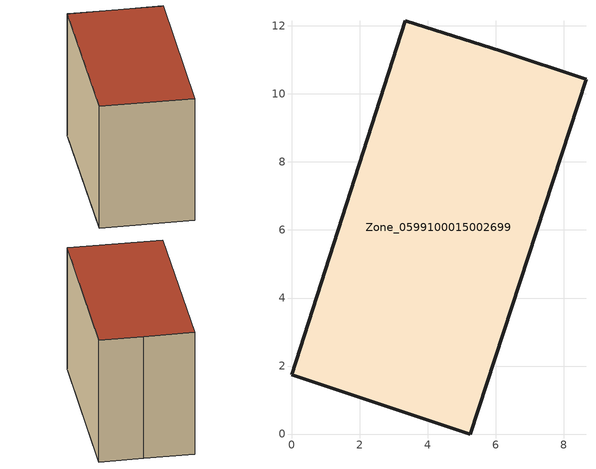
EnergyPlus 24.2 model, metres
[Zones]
Zone_0599100015002699
 floor ground (C_G): 5.25,0 0,1.74 3.35,12.15 6.18,11.26 8.66,10.43 z0.85
 wall outside (C_F): 0,1.74 5.25,0 8.66,10.43 6.18,11.26 3.35,12.15 0,1.74 z0.85:8.84
 roof outside (C_R): 5.25,0 8.66,10.43 6.18,11.26 3.35,12.15 0,1.74 z8.84
[BUILDING]
Pand.0599100015002699: North Axis=0; Terrain=City; Loads Convergence Tolerance Value=0.04; Temperature Convergence Tolerance Value=0.4; Solar Distribution=FullExterior; Maximum Number of Warmup Days=25; Minimum Number of Warmup Days=1
[Site:Location]
Rotterdam.The.Hague.AP_ZH_NLD Design_Conditions: Latitude=51.96; Longitude=4.45; Time Zone=1; Elevation=-4.5
[SITE:GROUNDTEMPERATURE:BUILDINGSURFACE]
18, 18, 18, 18, 18, 18, 18, 18, 18, 18, 18, 18
[MATERIAL] Thermal Absorptance=0.9; Solar Absorptance=0.7; Visible Absorptance=0.7
Name | Roughness | Thickness | Conductivity | Density | Specific Heat
G.TI.1965-1974 | MediumSmooth | 0.15 | 0.882353 | 540 | 1210
F.TI.1965-1974 | Rough | 0.3 | 0.697674 | 1920 | 840
R.TI.1965-1974 | MediumRough | 0.2 | 0.232558 | 1500 | 1000
[CONSTRUCTION]
C_G: G.TI.1965-1974
C_F: F.TI.1965-1974
C_R: R.TI.1965-1974
[ZONE]
Zone_0599100015002699: Type=1; Multiplier=1; Ceiling Height=Autocalculate; Volume=Autocalculate; Floor Area=autocalculate; Part of Total Floor Area=Yes
[ZONEINFILTRATION:DESIGNFLOWRATE]
Infil_Zone_0599100015002699: Zone or ZoneList or Space or SpaceList=Zone_0599100015002699; Schedule=AlwaysOn; Design Flow Rate Calculation Method=Flow/Area; Flow Rate per Floor Area=0.003; Constant Term Coefficient=1; Temperature Term Coefficient=0; Velocity Term Coefficient=0; Velocity Squared Term Coefficient=0
[HVACTEMPLATE:ZONE:IDEALLOADSAIRSYSTEM]
Zone_0599100015002699: Maximum Heating Supply Air Temperature=50; Minimum Cooling Supply Air Temperature=13; Maximum Heating Supply Air Humidity Ratio=0.0156; Minimum Cooling Supply Air Humidity Ratio=0.0077; Heating Limit=NoLimit; Cooling Limit=NoLimit; Dehumidification Control Type=ConstantSensibleHeatRatio; Cooling Sensible Heat Ratio=0.7; Dehumidification Setpoint=60; Humidification Control Type=None; Humidification Setpoint=30; Outdoor Air Method=None; Outdoor Air Flow Rate per Person=0.00944; Outdoor Air Flow Rate per Zone Floor Area=0; Outdoor Air Flow Rate per Zone=0; Demand Controlled Ventilation Type=None; Outdoor Air Economizer Type=NoEconomizer; Heat Recovery Type=None; Sensible Heat Recovery Effectiveness=0.7; Latent Heat Recovery Effectiveness=0.65
[ZONECONTROL:THERMOSTAT]
ThermostatControl_Zone_0599100015002699: Zone or ZoneList=Zone_0599100015002699; Control Type Schedule=DualSetpointControlType; Control 1=Thermostat_Zone_0599100015002699; Temperature Difference Between Cutout And Setpoint=0
[THERMOSTATSETPOINT:DUALSETPOINT]
Thermostat_Zone_0599100015002699: Heating Setpoint Temperature Schedule=HeatingSetpoint_Zone_0599100015002699; Cooling Setpoint Temperature Schedule=CoolingSetpoint_Zone_0599100015002699
[SCHEDULE:COMPACT]
HeatingSetpoint_Zone_0599100015002699: Through: 12/31, For: AllDays, Until: 24:00, 21
CoolingSetpoint_Zone_0599100015002699: Through: 12/31, For: AllDays, Until: 24:00, 24
DualSetpointControlType: Through: 12/31, For: AllDays, Until: 24:00, 4
AlwaysOn: Through: 12/31, For: AllDays, Until: 24:00, 1
